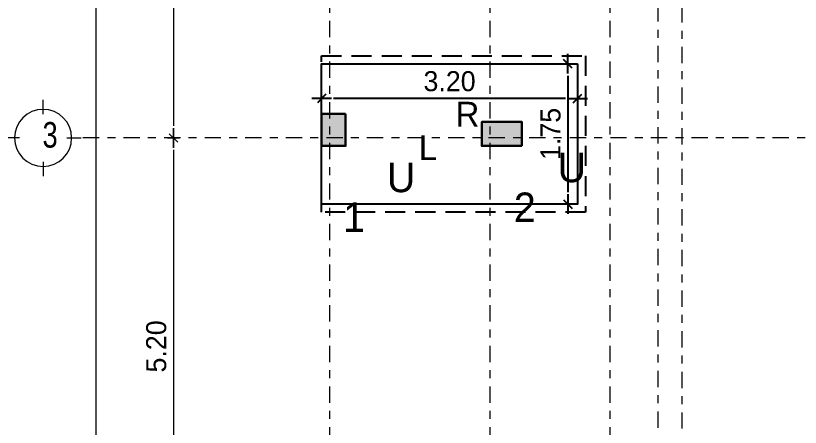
# Model space of a CAD drawing. Header units: inches. Extents: x -1583 to -1389, y -6910 to -6586.
# Drawn here: x -1452.75 to -1442.96, y -6661.22 to -6656.09 of the extents above; entities that cross this region are included whole.
import ezdxf

# ---------------------------------------------------------------- set-up
doc = ezdxf.new("R2010")
doc.units = ezdxf.units.IN
doc.header["$MEASUREMENT"] = 0
for name, pattern in [('CENTERX2', [101.6, 63.5, -12.7, 12.7, -12.7]), ('DASHDOTX2', [50.8, 25.4, -12.7, 0, -12.7]), ('DASHED2', [0.375, 0.25, -0.125])]:
    doc.linetypes.add(name, pattern=pattern)
for name, color, linetype in [('Axsis', 8, 'CENTERX2'), ('footing', 5, 'Continuous'), ('U-r-p', 7, 'Continuous')]:
    doc.layers.add(name, color=color, linetype=linetype)
for name, color, linetype, lineweight in [('COLUMNS', 3, 'Continuous', 30), ('dime', 240, 'Continuous', 13), ('ejes', 134, 'Continuous', 15), ('F DIM IN', 147, 'Continuous', 5), ('st', 41, 'Continuous', 15), ('wall', 7, 'Continuous', 30)]:
    doc.layers.add(name, color=color, linetype=linetype, lineweight=lineweight)
doc.styles.add('ARIAL', font='arialbd.ttf', dxfattribs={"width": 0.8, "height": 500})
doc.styles.add('AX', font='xarab.shx', dxfattribs={"height": 0.12})
doc.styles.add('SOSA', font='sosa.shx')
doc.dimstyles.new('DIM-50', dxfattribs={"dimtxt": 0.25, "dimasz": 0.15, "dimexe": 0, "dimexo": 0, "dimgap": 0.05, "dimtad": 1, "dimzin": 0, "dimdsep": 46, "dimtxsty": 'SOSA', "dimblk1": 'DIM-TICK', "dimblk2": 'DIM-TICK', "dimsah": 1, "dimcen": 1, "dimse1": 1, "dimse2": 1, "dimclrd": 251, "dimclrt": 4, "dimadec": 0, "dimazin": 0, "dimtfac": 1.5, "dimtix": 1, "dimtmove": 0, "dimatfit": 0, "dimldrblk": 'DIM-TICK', "dimfxl": 1, "dimtolj": 1, "dimtzin": 0, "dimarcsym": 0})

# ---------------------------------------------------------------- blocks, each defined once
blk = doc.blocks.new('12556')
at = {"layer": 'COLUMNS'}
h = blk.add_hatch(color=1, dxfattribs=at)
h.set_gradient(color1=(0, 255, 0), color2=(0, 77, 0), rotation=45, centered=1, one_color=1, tint=0.15, name='INVCYLINDER')
h.paths.add_polyline_path([(764546.1607, 2210435.9969), (764546.1607, 2210436.2969), (764545.6607, 2210436.2969), (764545.6607, 2210435.9969)])
at = {"layer": 'COLUMNS', "color": 3}
blk.add_lwpolyline([(764546.1607, 2210435.9969), (764546.1607, 2210436.2969), (764545.6607, 2210436.2969), (764545.6607, 2210435.9969)], close=True, dxfattribs=at)
blk = doc.blocks.new('44545')
at = {"layer": 'COLUMNS'}
h = blk.add_hatch(color=1, dxfattribs=at)
h.set_gradient(color1=(0, 255, 0), color2=(0, 77, 0), rotation=45, centered=1, one_color=1, tint=0.15, name='INVCYLINDER')
h.paths.add_polyline_path([(764585.9324, 2210437.0365), (764585.6324, 2210437.0365), (764585.6324, 2210436.6365), (764585.9324, 2210436.6365)])
at = {"layer": 'COLUMNS', "color": 3}
blk.add_lwpolyline([(764585.9324, 2210437.0365), (764585.6324, 2210437.0365), (764585.6324, 2210436.6365), (764585.9324, 2210436.6365)], close=True, dxfattribs=at)
blk = doc.blocks.new('1215447849')
at = {"layer": 'F DIM IN', "color": 0}
for p, q in [((2873.4101, -5903.6358), (2873.4101, -5903.4558)), ((2873.1138, -5903.9321), (2872.9338, -5903.9321)), ((2873.7063, -5903.9321), (2873.8863, -5903.9321)), ((2873.4101, -5904.2284), (2873.4101, -5904.4084))]:
    blk.add_line(p, q, dxfattribs=at)
blk.add_circle((2873.4101, -5903.9321), 0.3563, dxfattribs=at)
blk = doc.blocks.new('DIM-TICK')
for p, q in [((-0.82, 0), (0.82, 0)), ((-0.354, -0.354), (0.354, 0.354)), ((0, 0.5), (0, -0.5))]:
    blk.add_line(p, q)
blk = doc.blocks.new('*D26')
at = {"layer": 'Defpoints', "color": 0, "transparency": 16777216}
for p in [(-1799.3617, -6604.4648), (-1799.469, -6608.6948), (-1799.3308, -6608.6948)]:
    blk.add_point(p, dxfattribs=at)
at = {"layer": 'dime', "color": 251, "lineweight": -2, "transparency": 16777216}
blk.add_line((-1799.469, -6604.6148), (-1799.469, -6608.5448), dxfattribs=at)
at = {"layer": 'dime', "color": 251, "lineweight": -2, "transparency": 16777216, "xscale": 0.15, "yscale": 0.15, "zscale": 0.15}
for p, rotation in [((-1799.469, -6604.4648), 90), ((-1799.469, -6608.6948), 270)]:
    blk.add_blockref('DIM-TICK', p, dxfattribs=dict(at, rotation=rotation))
at = {"layer": 'dime', "color": 4, "transparency": 16777216, "insert": (-1799.6825, -6606.5798), "char_height": 0.25, "attachment_point": 5, "rotation": 90, "style": 'SOSA'}
blk.add_mtext('\\A1;4.23', dxfattribs=at)
blk = doc.blocks.new('*D27')
at = {"layer": 'Defpoints', "color": 0, "transparency": 16777216}
for p in [(-1799.3308, -6608.6948), (-1799.469, -6613.8948), (-1799.0684, -6613.8948)]:
    blk.add_point(p, dxfattribs=at)
at = {"layer": 'dime', "color": 251, "lineweight": -2, "transparency": 16777216}
blk.add_line((-1799.469, -6608.8448), (-1799.469, -6613.7448), dxfattribs=at)
at = {"layer": 'dime', "color": 251, "lineweight": -2, "transparency": 16777216, "xscale": 0.15, "yscale": 0.15, "zscale": 0.15}
for p, rotation in [((-1799.469, -6608.6948), 90), ((-1799.469, -6613.8948), 270)]:
    blk.add_blockref('DIM-TICK', p, dxfattribs=dict(at, rotation=rotation))
at = {"layer": 'dime', "color": 4, "transparency": 16777216, "insert": (-1799.6825, -6611.2948), "char_height": 0.25, "attachment_point": 5, "rotation": 90, "style": 'SOSA'}
blk.add_mtext('\\A1;5.20', dxfattribs=at)
blk = doc.blocks.new('*D38')
at = {"layer": 'Defpoints', "color": 0, "transparency": 16777216}
for p in [(-1800.4342, -6599.0948), (-1797.6195, -6599.0948), (-1797.6195, -6629.0948)]:
    blk.add_point(p, dxfattribs=at)
at = {"layer": 'dime', "color": 251, "lineweight": -2, "transparency": 16777216}
blk.add_line((-1800.4342, -6628.9448), (-1800.4342, -6599.2448), dxfattribs=at)
at = {"layer": 'dime', "color": 251, "lineweight": -2, "transparency": 16777216, "xscale": 0.15, "yscale": 0.15, "zscale": 0.15}
for p, rotation in [((-1800.4342, -6599.0948), 90), ((-1800.4342, -6629.0948), 270)]:
    blk.add_blockref('DIM-TICK', p, dxfattribs=dict(at, rotation=rotation))
at = {"layer": 'dime', "color": 4, "transparency": 16777216, "insert": (-1800.6477, -6614.0948), "char_height": 0.25, "attachment_point": 5, "rotation": 90, "style": 'SOSA'}
blk.add_mtext('\\A1;30.00', dxfattribs=at)
blk = doc.blocks.new('U-r-p')
at = {"layer": 'U-r-p', "color": 4, "style": 'AX', "flags": 4}
for tag, p, height in [('R', (0.1356, 0.2047), 0.2304), ('1', (-0.3182, -0.04), 0.192)]:
    blk.add_attdef(tag, p, '', height=height, dxfattribs=at)
blk = doc.blocks.new('*D251')
at = {"layer": 'Defpoints', "color": 0, "transparency": 16777216}
for p in [(-1445.7385, -6656.685), (-1445.8601, -6658.435), (-1445.7385, -6658.435)]:
    blk.add_point(p, dxfattribs=at)
at = {"layer": 'footing', "color": 251, "lineweight": -2, "transparency": 16777216}
blk.add_line((-1445.8601, -6656.835), (-1445.8601, -6658.285), dxfattribs=at)
at = {"layer": 'footing', "color": 251, "lineweight": -2, "transparency": 16777216, "xscale": 0.15, "yscale": 0.15, "zscale": 0.15}
for p, rotation in [((-1445.8601, -6656.685), 90), ((-1445.8601, -6658.435), 270)]:
    blk.add_blockref('DIM-TICK', p, dxfattribs=dict(at, rotation=rotation))
at = {"layer": 'footing', "color": 4, "transparency": 16777216, "insert": (-1446.0746, -6657.56), "char_height": 0.25, "attachment_point": 5, "rotation": 90, "style": 'SOSA'}
blk.add_mtext('\\A1;1.75', dxfattribs=at)
blk = doc.blocks.new('*D252')
at = {"layer": 'Defpoints', "color": 0, "transparency": 16777216}
for p in [(-1448.9335, -6656.685), (-1445.7385, -6656.685), (-1448.9335, -6657.1176)]:
    blk.add_point(p, dxfattribs=at)
at = {"layer": 'footing', "color": 251, "lineweight": -2, "transparency": 16777216}
blk.add_line((-1445.8885, -6657.1176), (-1448.7835, -6657.1176), dxfattribs=at)
at = {"layer": 'footing', "color": 251, "lineweight": -2, "transparency": 16777216, "xscale": 0.15, "yscale": 0.15, "zscale": 0.15, "rotation": 180}
blk.add_blockref('DIM-TICK', (-1448.9335, -6657.1176), dxfattribs=at)
at = {"layer": 'footing', "color": 251, "lineweight": -2, "transparency": 16777216, "xscale": 0.15, "yscale": 0.15, "zscale": 0.15}
blk.add_blockref('DIM-TICK', (-1445.7385, -6657.1176), dxfattribs=at)
at = {"layer": 'footing', "color": 4, "transparency": 16777216, "insert": (-1447.336, -6656.9041), "char_height": 0.25, "attachment_point": 5, "style": 'SOSA'}
blk.add_mtext('\\A1;3.20', dxfattribs=at)
blk = doc.blocks.new('25698555')
at = {"layer": 'Axsis', "color": 251, "linetype": 'DASHDOTX2', "lineweight": 5, "ltscale": 0.008, "true_color": 0x636466}
for p, q in [((-1797.5195, -6596.0948), (-1797.5195, -6632.0948)), ((-1795.5195, -6596.0948), (-1795.5195, -6632.0948)), ((-1794.0195, -6596.0948), (-1794.0195, -6632.0948)), ((-1778.6195, -6608.6948), (-1800.6195, -6608.6948))]:
    blk.add_line(p, q, dxfattribs=at)
for points in [[(-1793.2748, -6632.0948), (-1793.4195, -6631.551), (-1793.4195, -6596.6387), (-1793.2748, -6596.0948)], [(-1792.4767, -6632.0948), (-1793.1195, -6631.5633), (-1793.1195, -6596.6264), (-1792.4767, -6596.0948)]]:
    blk.add_lwpolyline(points, dxfattribs=at)
at = {"layer": 'wall', "color": 116, "true_color": 0x136734, "xscale": -1, "rotation": 270}
blk.add_blockref('1215447849', (4102.8363, -9482.1049), dxfattribs=at)
at = {"layer": 'ejes', "color": 116, "ltscale": 0.05, "true_color": 0x136734, "insert": (-1800.9138, -6608.8201), "char_height": 0.3185, "width": 0.338458, "attachment_point": 9, "style": 'ARIAL'}
blk.add_mtext('{\\fBankGothic Md BT|b0|i0|c0|p34;3}', dxfattribs=at)
at = {"layer": 'dime', "color": 1}
dim = blk.add_linear_dim(base=(-1800.4342, -6599.0948), p1=(-1797.6195, -6629.0948), p2=(-1797.6195, -6599.0948), angle=90, dimstyle='DIM-50', dxfattribs=at)
dim.commit()
dim.dimension.update_dxf_attribs({"geometry": '*D38', "text_midpoint": (-1800.6477, -6614.0948)})
for base, p1, p2, picture, middle in [((-1799.469, -6608.6948), (-1799.3617, -6604.4648), (-1799.3308, -6608.6948), '*D26', (-1799.6825, -6606.5798)), ((-1799.469, -6613.8948), (-1799.3308, -6608.6948), (-1799.0684, -6613.8948), '*D27', (-1799.6825, -6611.2948))]:
    dim = blk.add_linear_dim(base=base, p1=p1, p2=p2, angle=90, dimstyle='DIM-50', override={"dimtmove": 1}, dxfattribs=at)
    dim.commit()
    dim.dimension.update_dxf_attribs({"geometry": picture, "text_midpoint": middle})

msp = doc.modelspace()

# ---------------------------------------------------------------- linework, layer by layer
at = {"color": 32, "linetype": 'DASHED2', "true_color": 0xcd6928}
msp.add_lwpolyline([(-1445.6385, -6656.585), (-1445.6385, -6658.535), (-1448.9335, -6658.535), (-1448.9335, -6656.585)], close=True, dxfattribs=at)
at = {"layer": 'footing', "ltscale": 0.2}
msp.add_lwpolyline([(-1445.7385, -6656.685), (-1445.7385, -6658.435), (-1448.9335, -6658.435), (-1448.9335, -6656.685)], close=True, dxfattribs=at)

# ---------------------------------------------------------------- block references
at = {"color": 0}
ref = msp.add_blockref('U-r-p', (-1447.413, -6657.7641), dxfattribs=dict(at, xscale=1.928042127613487, yscale=1.928042127613487, zscale=1.928042127613487))
ref.add_attrib('U', 'R', (-1447.262, -6657.468), dxfattribs={"layer": 'st', "color": 0, "height": 0.3085, "style": 'AX', "flags": 4})
ref.add_attrib('1', 'L', (-1447.7206, -6657.8844), dxfattribs={"layer": 'st', "color": 0, "height": 0.3085, "style": 'AX', "flags": 4})
ref = msp.add_blockref('U-r-p', (-1446.1673, -6658.5152), dxfattribs=dict(at, xscale=2.295651420719381, yscale=2.295651420719381, zscale=2.295651420719381))
ref.add_attrib('U', 'U', (-1445.9875, -6658.1626), dxfattribs={"layer": 'st', "color": 0, "height": 0.3673, "style": 'AX', "flags": 4})
ref.add_attrib('1', '2', (-1446.5335, -6658.6584), dxfattribs={"layer": 'st', "color": 0, "height": 0.3673, "style": 'AX', "flags": 4})
ref = msp.add_blockref('U-r-p', (-1448.2984, -6658.6389), dxfattribs=dict(at, xscale=2.295651420719381, yscale=2.295651420719381, zscale=2.295651420719381))
ref.add_attrib('U', 'U', (-1448.1186, -6658.2864), dxfattribs={"layer": 'st', "color": 0, "height": 0.3673, "style": 'AX', "flags": 4})
ref.add_attrib('1', '1', (-1448.6645, -6658.7821), dxfattribs={"layer": 'st', "color": 0, "height": 0.3673, "style": 'AX', "flags": 4})
at = {"layer": 'COLUMNS'}
for name, p in [('44545', (-766034.5659, -2217094.3465)), ('12556', (-765992.5942, -2217093.7069))]:
    msp.add_blockref(name, p, dxfattribs=at)
at = {"layer": 'dime', "color": 1}
msp.add_blockref('25698555', (348.686, -48.9152), dxfattribs=at)

# ---------------------------------------------------------------- dimensions: what is measured, and where the dimension line sits
at = {"layer": 'footing', "color": 1}
dim = msp.add_linear_dim(base=(-1445.8601, -6658.435), p1=(-1445.7385, -6656.685), p2=(-1445.7385, -6658.435), angle=90, dimstyle='DIM-50', dxfattribs=at)
dim.commit()
dim.dimension.update_dxf_attribs({"geometry": '*D251', "text_midpoint": (-1446.0746, -6657.56)})
dim = msp.add_linear_dim(base=(-1448.933518, -6657.1176366), p1=(-1445.7385179, -6656.6849966), p2=(-1448.933518, -6656.6849966), dimstyle='DIM-50', dxfattribs=at)
dim.commit()
dim.dimension.update_dxf_attribs({"geometry": '*D252', "text_midpoint": (-1447.336018, -6656.9041081)})

doc.saveas('drawing.dxf')
